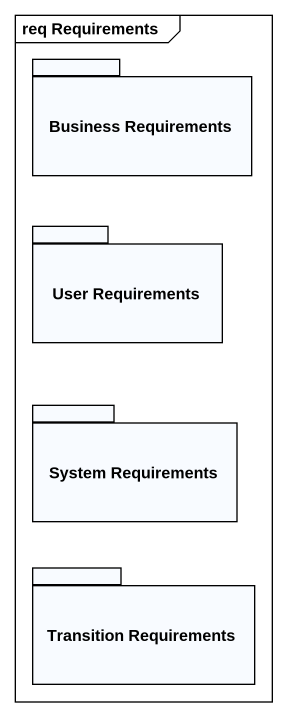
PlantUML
@startuml
mainframe req Requirements
package "Business Requirements" as Business_Requirements {
}
package "User Requirements" as User_Requirements {
}
package "System Requirements" as System_Requirements {
}
package "Transition Requirements" as Transition_Requirements {
}
@enduml
